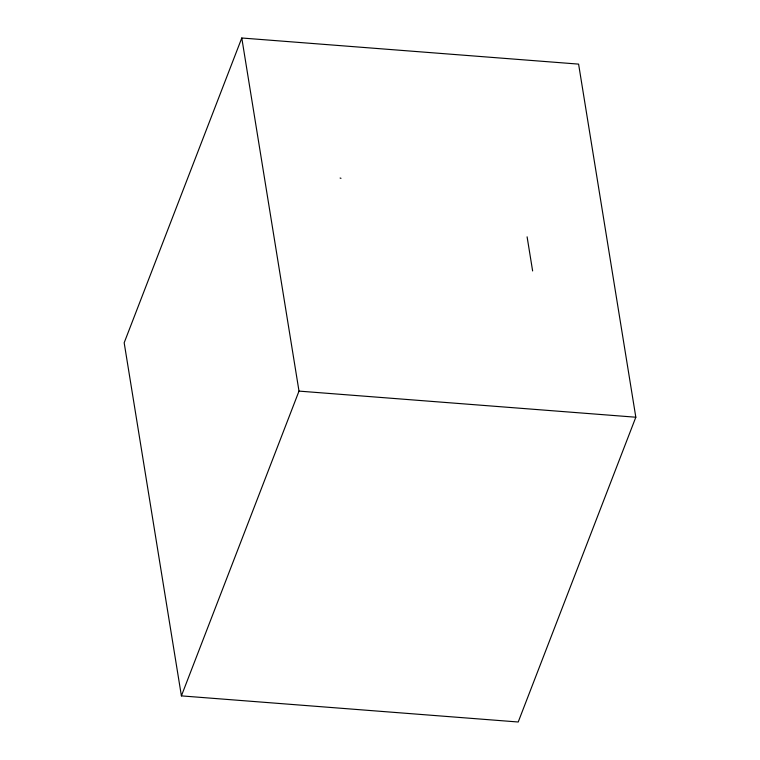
<?xml version="1.0" encoding="UTF-8"?>
<svg xmlns="http://www.w3.org/2000/svg" width="760" height="760" viewBox="0 0 760 760"><rect width="100%" height="100%" fill="white"/><g stroke="black" fill="none" stroke-linecap="round" stroke-linejoin="round"><path stroke-width="1.14" d="M241.784 38L124.174 342.779L181.402 695.885L518.216 722L635.825 417.221L578.597 64.115L241.784 38L299.003 391.106L181.402 695.885M299.003 391.106L635.825 417.221M340.109 178.039L340.993 178.305M527.098 236.825L532.627 270.949"/></g></svg>
